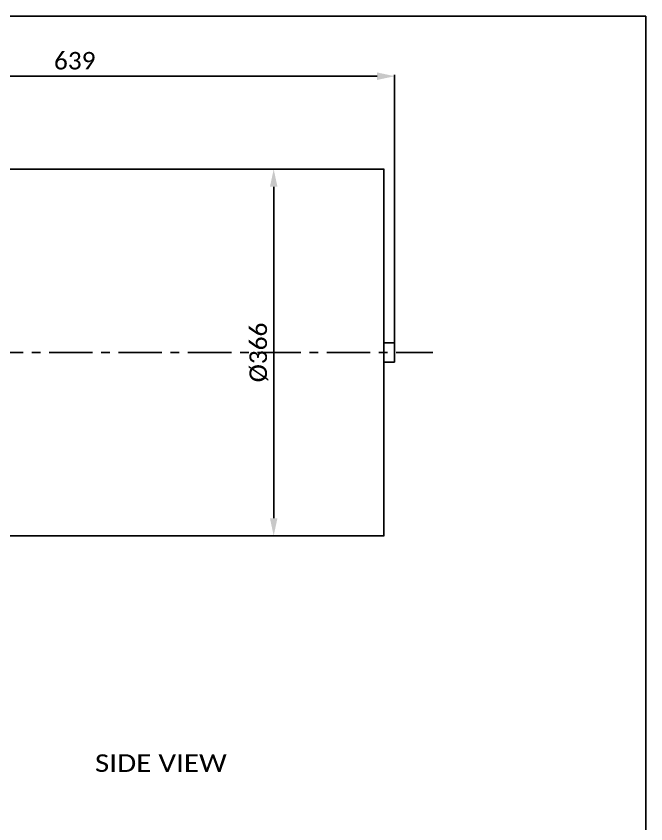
# Model space of a CAD drawing. Header units: millimetres. Extents: x 233 to 4124, y -943 to 2529.
# Drawn here: x 3496 to 4124, y 1722 to 2529 of the extents above; entities that cross this region are included whole.
import ezdxf
from ezdxf.enums import TextEntityAlignment as Align

# ---------------------------------------------------------------- set-up
doc = ezdxf.new("R2010")
doc.units = ezdxf.units.MM
doc.header["$LTSCALE"] = 115.5
doc.header["$PDMODE"] = 3
doc.header["$PDSIZE"] = 8
doc.linetypes.add('CENTER', pattern=[0.6, 0.375, -0.075, 0.075, -0.075])
doc.layers.get('0').update_dxf_attribs({"linetype": 'CONTINUOUS'})
doc.layers.get('Defpoints').update_dxf_attribs({"linetype": 'CONTINUOUS'})
doc.styles.get("Standard").update_dxf_attribs({"font": 'calibri.ttf'})
doc.dimstyles.new('DIMSTYLE_1', dxfattribs={"dimtxt": 17.5, "dimasz": 17.5, "dimexe": 1.5, "dimexo": 1, "dimgap": 0.875, "dimtad": 1, "dimdec": 0, "dimdsep": 46, "dimtxsty": 'Standard', "dimblk": '_FILLED', "dimblk1": '_FILLED', "dimblk2": '_FILLED', "dimcen": 0.09, "dimazin": 2, "dimtp": 0.01, "dimtm": 0.01, "dimtfac": 1, "dimtdec": 0, "dimtofl": 0, "dimtmove": 0, "dimatfit": 3, "dimldrblk": '_FILLED', "dimfxl": 1, "dimtolj": 1, "dimarcsym": 0})
doc.dimstyles.new('DIMSTYLE_3', dxfattribs={"dimtxt": 17.5, "dimasz": 17.5, "dimexe": 1.5, "dimexo": 1, "dimgap": 0.875, "dimtad": 1, "dimdsep": 46, "dimtxsty": 'Standard', "dimblk": '_FILLED', "dimblk1": '_FILLED', "dimblk2": '_FILLED', "dimcen": 0.09, "dimazin": 2, "dimtp": 0.01, "dimtm": 0.01, "dimtfac": 1, "dimtofl": 0, "dimtmove": 0, "dimatfit": 3, "dimldrblk": '_FILLED', "dimfxl": 1, "dimtolj": 1, "dimarcsym": 0})

# ---------------------------------------------------------------- blocks, each defined once
blk = doc.blocks.new('_FILLED')
at = {"color": 0, "linetype": 'ByBlock'}
blk.add_solid([(0, 0), (-1, 0.214), (-1, -0.214)], dxfattribs=at)
blk = doc.blocks.new('*D79')
at = {"color": 0, "linetype": 'Continuous', "lineweight": -2}
for p, q in [((3235.04, 2357.83), (3235.04, 2470.09)), ((3856.05, 2468.59), (3252.54, 2468.59)), ((3873.55, 2202.47), (3873.55, 2470.09))]:
    blk.add_line(p, q, dxfattribs=at)
at = {"layer": 'Defpoints', "color": 0}
for p in [(3235.04, 2468.59), (3235.04, 2356.83), (3873.55, 2201.47)]:
    blk.add_point(p, dxfattribs=at)
at = {"color": 0, "linetype": 'ByBlock', "lineweight": -2, "xscale": 17.5, "yscale": 17.5, "zscale": 17.5, "rotation": 180}
blk.add_blockref('_FILLED', (3235.04, 2468.59), dxfattribs=at)
at = {"color": 0, "linetype": 'ByBlock', "lineweight": -2, "xscale": 17.5, "yscale": 17.5, "zscale": 17.5}
blk.add_blockref('_FILLED', (3873.55, 2468.59), dxfattribs=at)
at = {"color": 0, "insert": (3554.2, 2492.8), "char_height": 17.5, "attachment_point": 2, "line_spacing_factor": 0.9}
blk.add_mtext('\\A1;{\\A1;639}', dxfattribs=at)
blk = doc.blocks.new('*D81')
at = {"color": 0, "linetype": 'Continuous', "lineweight": -2}
for p, q in [((3745.32, 2375.83), (3754.32, 2375.83)), ((3752.82, 2358.33), (3752.82, 2027.33)), ((3745.32, 2009.83), (3754.32, 2009.83))]:
    blk.add_line(p, q, dxfattribs=at)
at = {"layer": 'Defpoints', "color": 0}
for p in [(3744.32, 2375.83), (3744.32, 2009.83), (3752.82, 2009.83)]:
    blk.add_point(p, dxfattribs=at)
at = {"color": 0, "linetype": 'ByBlock', "lineweight": -2, "xscale": 17.5, "yscale": 17.5, "zscale": 17.5}
for p, rotation in [((3752.82, 2375.83), 90), ((3752.82, 2009.83), 270)]:
    blk.add_blockref('_FILLED', p, dxfattribs=dict(at, rotation=rotation))
at = {"color": 0, "insert": (3728.61, 2192.83), "char_height": 17.5, "attachment_point": 2, "rotation": 90, "line_spacing_factor": 0.9}
blk.add_mtext('\\A1;{\\A1;\\C0;%%C\\C256;366}', dxfattribs=at)

msp = doc.modelspace()

# ---------------------------------------------------------------- linework, layer by layer
at = {"linetype": 'Continuous'}
msp.add_line((2074.57413, 2528.53946), (4124.3337, 2528.53946), dxfattribs=at)
at = {"color": 0, "linetype": 'Continuous'}
msp.add_line((4124.3337, 2528.53946), (4124.3337, 580.27193), dxfattribs=at)
for p, q in [((3452.09476, 2375.832), (3862.93565, 2375.832)), ((3862.84576, 2203.08568), (3862.84576, 2375.832)), ((3862.84576, 2203.08568), (3862.84576, 2009.83194)), ((3862.84576, 2202.5014), (3873.54576, 2202.5014)), ((3873.54576, 2202.5014), (3873.54576, 2193.16261)), ((3873.54576, 2183.16255), (3873.54576, 2202.5014)), ((3862.84576, 2183.16255), (3873.54576, 2183.16255)), ((3452.22778, 2009.83194), (3862.93565, 2009.83194))]:
    msp.add_line(p, q)
at = {"linetype": 'CENTER'}
msp.add_line((2974.25921, 2192.83197), (3911.53826, 2192.83197), dxfattribs=at)

# ---------------------------------------------------------------- texts
at = {"linetype": 'Continuous', "width": 1.125894}
msp.add_text('SIDE VIEW', height=17.5, dxfattribs=at).set_placement((3574.38512, 1774.15837), (3705.94155, 1774.15837), align=Align.FIT)

# ---------------------------------------------------------------- dimensions: what is measured, and where the dimension line sits
at = {"linetype": 'Continuous'}
for base, p1, p2, angle, text, dimstyle, picture, middle in [((3235.04118, 2468.5878), (3873.54576, 2201.475), (3235.04118, 2356.83197), 180, '{\\A1;<>}', 'DIMSTYLE_1', '*D79', (3554.19576, 2468.5878)), ((3752.81795, 2009.83197), (3744.31795, 2375.83197), (3744.31795, 2009.83197), 270, '{\\A1;\\C0;%%C\\C256;<>}', 'DIMSTYLE_3', '*D81', (3752.81795, 2192.83197))]:
    dim = msp.add_linear_dim(base=base, p1=p1, p2=p2, angle=angle, text=text, dimstyle=dimstyle, override={"dimtxsty": 'Standard'}, dxfattribs=at)
    dim.commit()
    dim.dimension.update_dxf_attribs({"geometry": picture, "text_midpoint": middle, "dimtype": 160})

doc.saveas('drawing.dxf')
